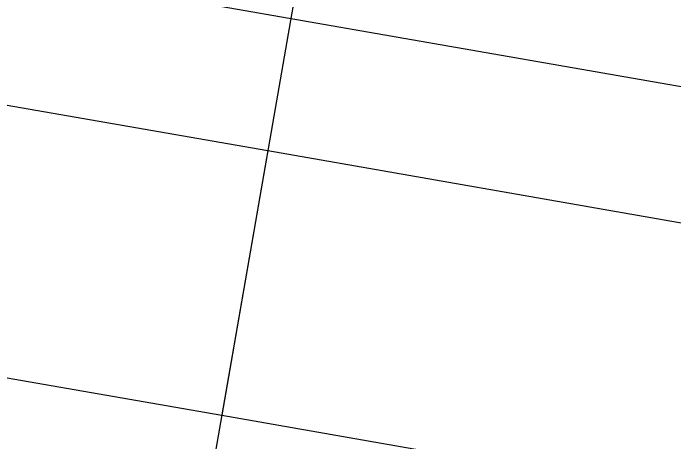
# Model space of a CAD drawing. Header units: millimetres. Extents: x 577 to 7172, y 252 to 2707.
# Drawn here: x 1531.03 to 1555.67, y 1657.62 to 1673.62 of the extents above; entities that cross this region are included whole.
import ezdxf

# ---------------------------------------------------------------- set-up
doc = ezdxf.new("R2010")
doc.units = ezdxf.units.MM
doc.header["$MEASUREMENT"] = 0
doc.linetypes.add('CENTER', pattern=[50.8, 31.75, -6.35, 6.35, -6.35])
doc.layers.add('외형선(ISO)', color=7, linetype='Continuous', lineweight=30)
doc.layers.add('중심선(ISO)', color=1, linetype='CENTER', lineweight=25, true_color=0xff0000)

msp = doc.modelspace()

# ---------------------------------------------------------------- linework, layer by layer
at = {"layer": '외형선(ISO)'}
for p, q in [((1524.136, 1676.432), (1558.615, 1670.417)), ((1523.276, 1671.507), (1540.516, 1668.499)), ((1465.701, 1671.4), (1538.797, 1658.648)), ((1540.516, 1668.499), (1538.797, 1658.648)), ((1540.516, 1668.499), (1557.756, 1665.492)), ((1538.797, 1658.648), (1611.893, 1645.896))]:
    msp.add_line(p, q, dxfattribs=at)
at = {"layer": '중심선(ISO)'}
msp.add_line((1552.502, 1737.207), (1529.689, 1606.437), dxfattribs=at)

doc.saveas('drawing.dxf')
